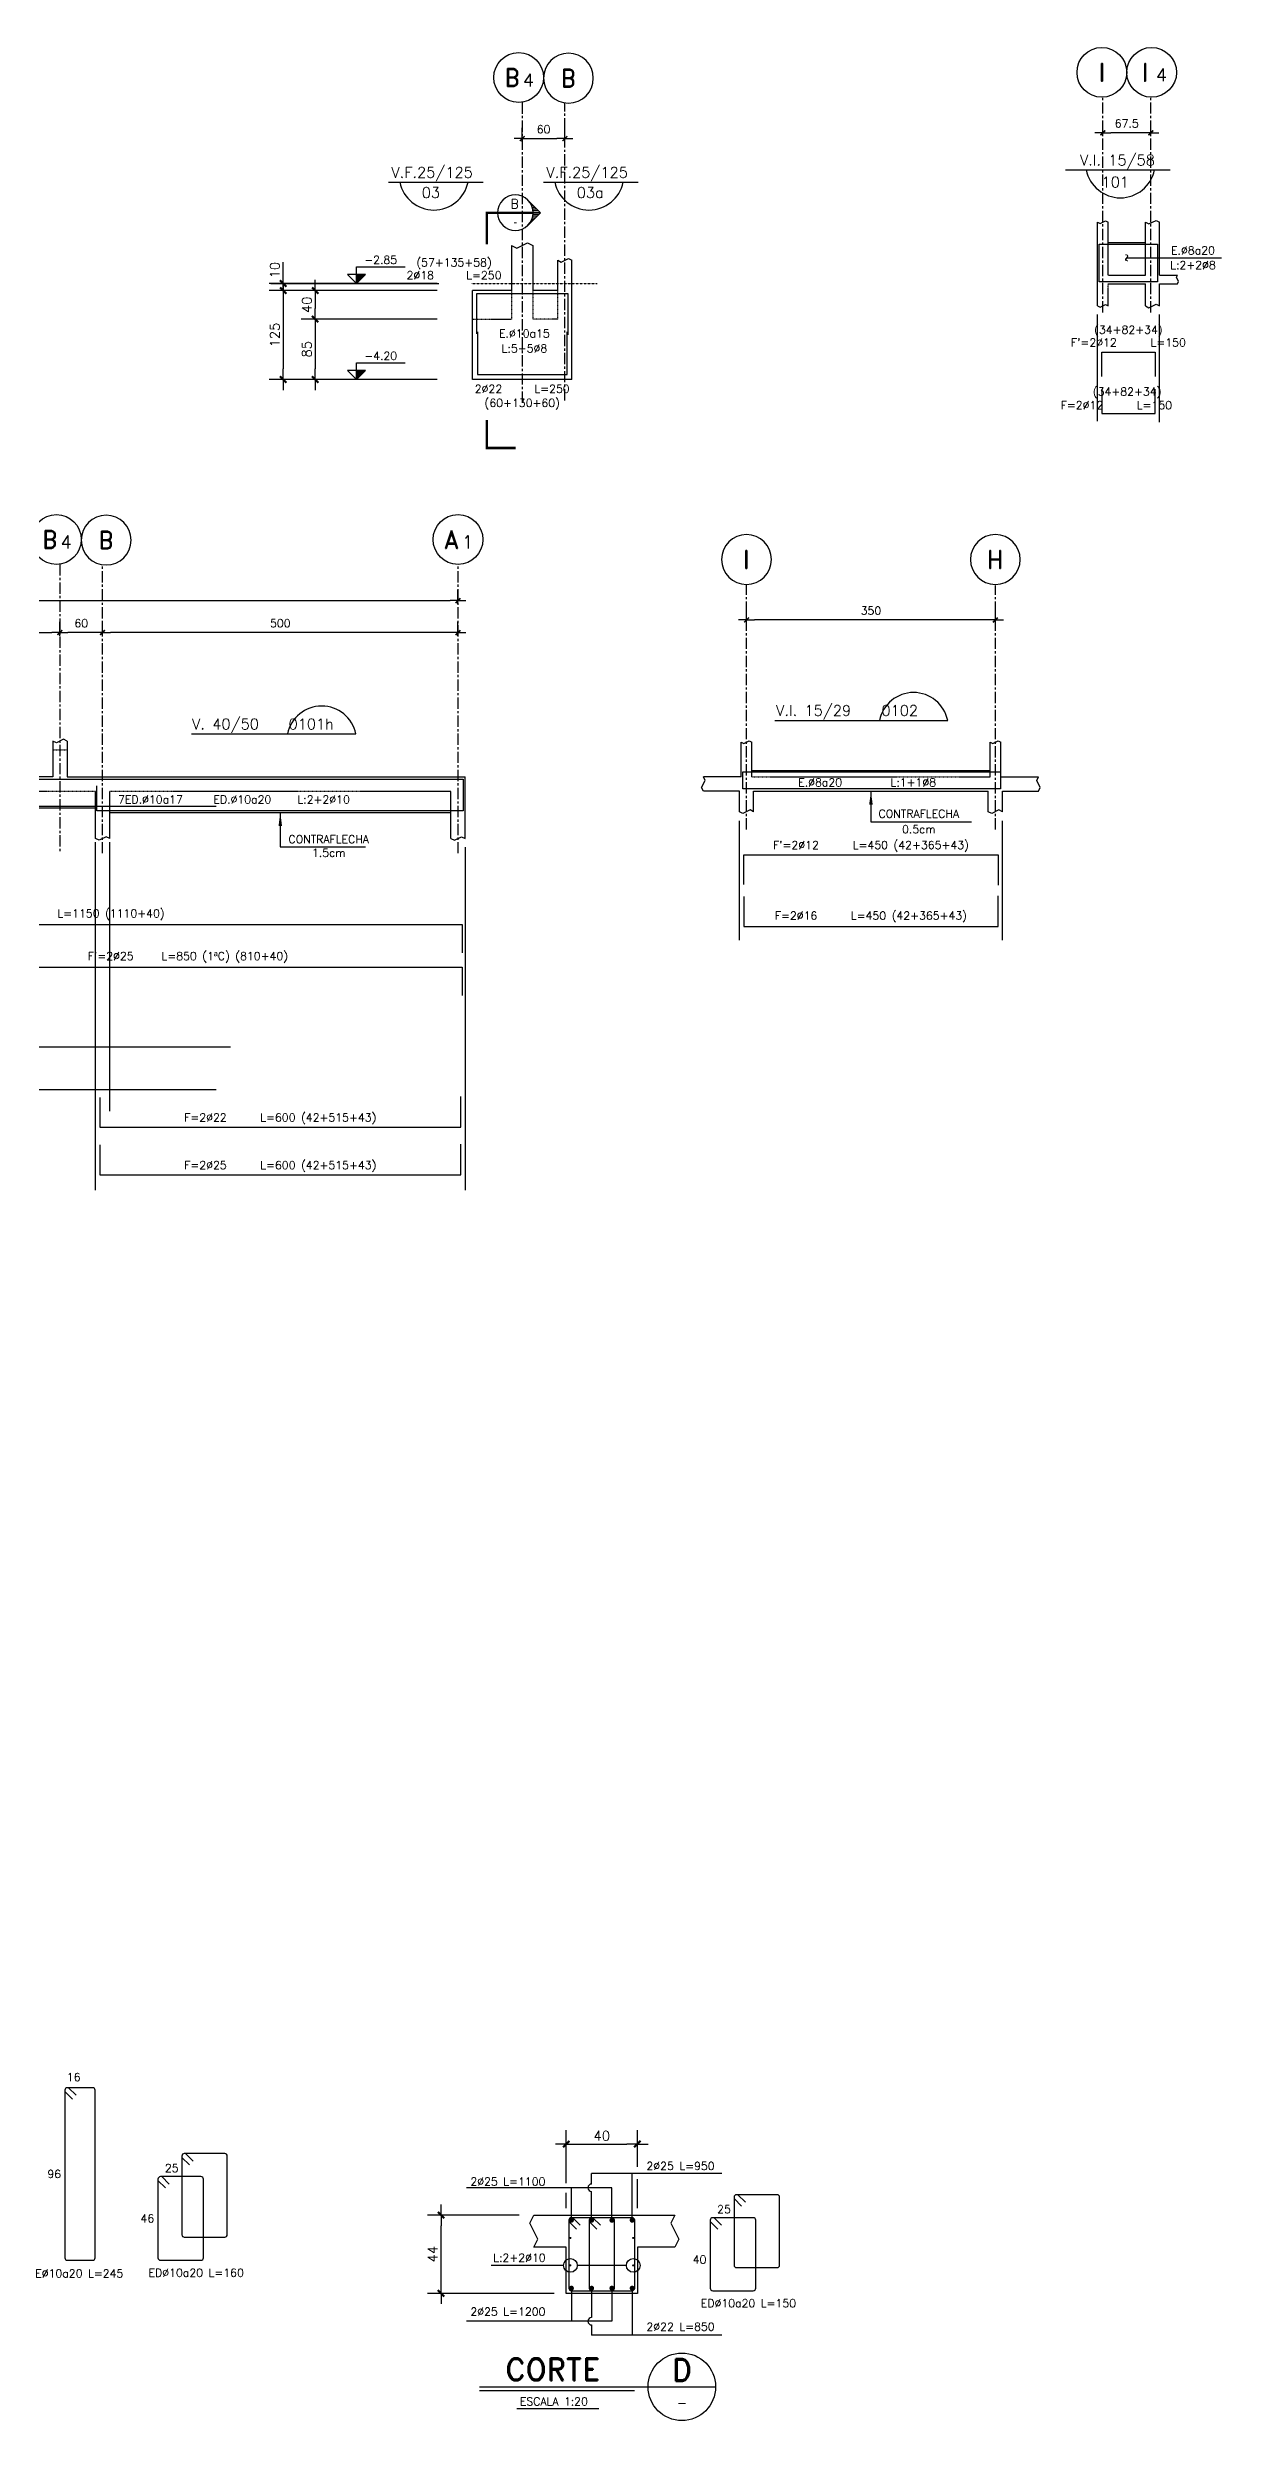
# Model space of a CAD drawing. Header units: millimetres. Extents: x 301 to 4303, y -474 to 2963.
# Drawn here: x 2651 to 4303, y -474 to 2863 of the extents above; entities that cross this region are included whole.
import ezdxf
from ezdxf.enums import TextEntityAlignment as Align

# ---------------------------------------------------------------- set-up
doc = ezdxf.new("R2010")
doc.units = ezdxf.units.MM
doc.header["$LTSCALE"] = 0.5
doc.linetypes.add('CENTER', pattern=[50.8, 31.75, -6.35, 6.35, -6.35])
doc.linetypes.add('DASHED', pattern=[0.75, 0.5, -0.25])
for name, color, linetype in [('A-LINEA 015', 6, 'Continuous'), ('CONTORNO', 3, 'Continuous'), ('CONTORNOS', 3, 'Continuous'), ('CORTES', 5, 'Continuous'), ('COTAS', 5, 'Continuous'), ('COTAS1', 2, 'Continuous'), ('Cotas2', 1, 'Continuous'), ('EJES', 1, 'CENTER'), ('fe', 7, 'Continuous'), ('NIVELES', 3, 'Continuous'), ('RADIER', 1, 'DASHED'), ('SEGMENTOS1', 2, 'DASHED'), ('TEXTOS-SM', 3, 'Continuous'), ('TEXTOS1', 9, 'Continuous')]:
    doc.layers.add(name, color=color, linetype=linetype)
doc.styles.add('ROMAND', font='romand')
doc.styles.add('ROMANS', font='romans')
doc.styles.add('ROMANS0', font='romans.shx')
doc.styles.add('SIETE50', font='ROMAND.SHX', dxfattribs={"height": 31.5})
doc.styles.get("Standard").update_dxf_attribs({"font": 'techl___.ttf'})
doc.dimstyles.new('ING-50', dxfattribs={"dimscale": 5, "dimtxt": 2.25, "dimasz": 2.25, "dimexe": 3, "dimexo": 0, "dimgap": 1.5, "dimtad": 1, "dimdec": 1, "dimzin": 12, "dimdsep": 46, "dimtxsty": 'ROMANS', "dimblk1": 'TICK1', "dimblk2": 'TICK1', "dimsah": 1, "dimcen": 0.09, "dimclrd": 2, "dimclre": 1, "dimclrt": 3, "dimadec": 1, "dimazin": 3, "dimtfac": 1, "dimtdec": 1, "dimtix": 1, "dimtmove": 2, "dimatfit": 3, "dimfxl": 3, "dimtolj": 1, "dimtzin": 12, "dimarcsym": 0})
doc.dimstyles.new('ING20', dxfattribs={"dimscale": 50, "dimtxt": 0.27, "dimasz": 0.3, "dimexe": 0.3, "dimexo": 1, "dimgap": 0.1, "dimtad": 1, "dimlfac": 0.4, "dimzin": 12, "dimdsep": 46, "dimtxsty": 'ROMANS', "dimblk1": 'TICK1', "dimblk2": 'TICK1', "dimsah": 1, "dimcen": 0.09, "dimse1": 1, "dimse2": 1, "dimclrd": 2, "dimclre": 1, "dimclrt": 3, "dimadec": 0, "dimazin": 0, "dimtfac": 1, "dimtix": 1, "dimtmove": 2, "dimatfit": 3, "dimldrblk": 'TICK1', "dimfxl": 1, "dimtolj": 1, "dimtzin": 12, "dimarcsym": 0})
doc.dimstyles.new('ING50', dxfattribs={"dimscale": 50, "dimtxt": 0.27, "dimasz": 0.3, "dimexe": 0.2, "dimexo": 1, "dimgap": 0.1, "dimtad": 1, "dimzin": 12, "dimdsep": 46, "dimtxsty": 'ROMANS', "dimblk1": 'TICK1', "dimblk2": 'TICK1', "dimsah": 1, "dimcen": 0.09, "dimse1": 1, "dimse2": 1, "dimclrd": 2, "dimclre": 4, "dimclrt": 3, "dimadec": 0, "dimazin": 0, "dimtfac": 1, "dimtix": 1, "dimtmove": 2, "dimatfit": 3, "dimldrblk": 'TICK1', "dimfxl": 1, "dimtolj": 1, "dimtzin": 12, "dimarcsym": 0})

# ---------------------------------------------------------------- blocks, each defined once
blk = doc.blocks.new('EJE-1')
at = {"color": 3, "linetype": 'Continuous'}
blk.add_circle((0, 0), 35, dxfattribs=at)
at = {"color": 5, "linetype": 'Continuous', "style": 'ROMAND'}
blk.add_attdef('0', text='', height=25, dxfattribs=at).set_placement((0.2, 0), align=Align.MIDDLE)
blk = doc.blocks.new('TICK1')
at = {"color": 2}
for points in [[(0, 0), (-1, 0)], [(0, 0), (1, 0)]]:
    blk.add_lwpolyline(points, dxfattribs=at)
at = {"color": 2, "const_width": 0.2}
blk.add_lwpolyline([(-0.3, -0.3), (0.3, 0.3)], dxfattribs=at)
blk = doc.blocks.new('*D246')
at = {"layer": 'COTAS', "color": 1, "lineweight": -2}
for p, q in [((3319.2, 2730.2), (3319.2, 2749.7)), ((3379.2, 2730.2), (3379.2, 2749.7))]:
    blk.add_line(p, q, dxfattribs=at)
at = {"layer": 'COTAS', "color": 2, "lineweight": -2}
blk.add_line((3330.4, 2734.7), (3367.9, 2734.7), dxfattribs=at)
at = {"layer": 'Defpoints', "color": 0}
for p in [(3319.2, 2730.2), (3379.2, 2734.7), (3379.2, 2730.2)]:
    blk.add_point(p, dxfattribs=at)
at = {"layer": 'COTAS', "color": 2, "lineweight": -2, "xscale": 11.25, "yscale": 11.25, "zscale": 11.25, "rotation": 180}
blk.add_blockref('TICK1', (3319.2, 2734.7), dxfattribs=at)
at = {"layer": 'COTAS', "color": 2, "lineweight": -2, "xscale": 11.25, "yscale": 11.25, "zscale": 11.25}
blk.add_blockref('TICK1', (3379.2, 2734.7), dxfattribs=at)
at = {"layer": 'COTAS', "color": 3, "insert": (3349.2, 2747.8), "char_height": 11.25, "attachment_point": 5, "style": 'ROMANS'}
blk.add_mtext('\\A1;60', dxfattribs=at)
blk = doc.blocks.new('nivel-el')
at = {"linetype": 'Continuous'}
blk.add_hatch(color=1, dxfattribs=at).paths.add_polyline_path([(0, 0), (12.5, 12.5), (0, 12.5)])
at = {"color": 3}
blk.add_lwpolyline([(0, 0), (12.5, 12.5), (0, 12.5), (-12.5, 12.5), (0, 0), (0, 12.5), (0, 23.6), (68.4, 23.6)], dxfattribs=at)
at = {"color": 3, "style": 'ROMANS'}
blk.add_attdef('%%P0.00', text='', height=11.2, dxfattribs=at).set_placement((34, 27.7), align=Align.CENTER)
blk = doc.blocks.new('*D247')
at = {"layer": 'COTAS1', "color": 2, "lineweight": -2}
blk.add_line((3027.9, 2465.9), (3027.9, 2410.9), dxfattribs=at)
at = {"layer": 'Defpoints', "color": 0}
for p in [(3016.2, 2480.9), (3016.2, 2395.9), (3027.9, 2395.9)]:
    blk.add_point(p, dxfattribs=at)
at = {"layer": 'COTAS1', "color": 2, "lineweight": -2, "xscale": 15, "yscale": 15, "zscale": 15}
for p, rotation in [((3027.9, 2480.9), 90), ((3027.9, 2395.9), 270)]:
    blk.add_blockref('TICK1', p, dxfattribs=dict(at, rotation=rotation))
at = {"layer": 'COTAS1', "color": 3, "insert": (3016.1, 2438.4), "char_height": 13.5, "attachment_point": 5, "rotation": 90, "style": 'ROMANS'}
blk.add_mtext('\\A1;85', dxfattribs=at)
blk = doc.blocks.new('*D248')
at = {"layer": 'COTAS1', "color": 2, "lineweight": -2}
blk.add_line((3027.9, 2505.9), (3027.9, 2495.9), dxfattribs=at)
at = {"layer": 'Defpoints', "color": 0}
for p in [(3016.2, 2520.9), (3016.2, 2480.9), (3027.9, 2480.9)]:
    blk.add_point(p, dxfattribs=at)
at = {"layer": 'COTAS1', "color": 2, "lineweight": -2, "xscale": 15, "yscale": 15, "zscale": 15}
for p, rotation in [((3027.9, 2520.9), 90), ((3027.9, 2480.9), 270)]:
    blk.add_blockref('TICK1', p, dxfattribs=dict(at, rotation=rotation))
at = {"layer": 'COTAS1', "color": 3, "insert": (3016.1, 2500.9), "char_height": 13.5, "attachment_point": 5, "rotation": 90, "style": 'ROMANS'}
blk.add_mtext('\\A1;40', dxfattribs=at)
blk = doc.blocks.new('*D249')
at = {"layer": 'COTAS1', "color": 2, "lineweight": -2}
for p, q in [((2982.9, 2545.9), (2982.9, 2560.9)), ((2982.9, 2530.9), (2982.9, 2520.9)), ((2982.9, 2505.9), (2982.9, 2490.9))]:
    blk.add_line(p, q, dxfattribs=at)
at = {"layer": 'Defpoints', "color": 0}
for p in [(2982.9, 2520.9), (2994.5, 2530.9), (2994.5, 2520.9)]:
    blk.add_point(p, dxfattribs=at)
at = {"layer": 'COTAS1', "color": 2, "lineweight": -2, "xscale": 15, "yscale": 15, "zscale": 15}
for p, rotation in [((2982.9, 2530.9), 270), ((2982.9, 2520.9), 90)]:
    blk.add_blockref('TICK1', p, dxfattribs=dict(at, rotation=rotation))
at = {"layer": 'COTAS1', "color": 3, "insert": (2971.1, 2549.6), "char_height": 13.5, "attachment_point": 5, "rotation": 90, "style": 'ROMANS'}
blk.add_mtext('\\A1;10', dxfattribs=at)
blk = doc.blocks.new('*D250')
at = {"layer": 'COTAS1', "color": 2, "lineweight": -2}
blk.add_line((2982.9, 2505.9), (2982.9, 2410.9), dxfattribs=at)
at = {"layer": 'Defpoints', "color": 0}
for p in [(2971.2, 2520.9), (2971.2, 2395.9), (2982.9, 2395.9)]:
    blk.add_point(p, dxfattribs=at)
at = {"layer": 'COTAS1', "color": 2, "lineweight": -2, "xscale": 15, "yscale": 15, "zscale": 15}
for p, rotation in [((2982.9, 2520.9), 90), ((2982.9, 2395.9), 270)]:
    blk.add_blockref('TICK1', p, dxfattribs=dict(at, rotation=rotation))
at = {"layer": 'COTAS1', "color": 3, "insert": (2971.1, 2458.4), "char_height": 13.5, "attachment_point": 5, "rotation": 90, "style": 'ROMANS'}
blk.add_mtext('\\A1;125', dxfattribs=at)
blk = doc.blocks.new('eje-3')
at = {"color": 3, "linetype": 'Continuous'}
blk.add_circle((0, 0), 35, dxfattribs=at)
at = {"color": 5, "linetype": 'Continuous', "style": 'ROMAND'}
for height, p in [(25, (-9.2, 0)), (18, (13.7, -3.6))]:
    blk.add_attdef('0', text='', height=height, dxfattribs=at).set_placement(p, align=Align.MIDDLE)
blk = doc.blocks.new('*D260')
at = {"layer": 'COTAS', "color": 1, "lineweight": -2}
for p, q in [((4135.8, 2738.3), (4135.8, 2757.8)), ((4203.3, 2738.3), (4203.3, 2757.8))]:
    blk.add_line(p, q, dxfattribs=at)
at = {"layer": 'COTAS', "color": 2, "lineweight": -2}
blk.add_line((4192.1, 2742.8), (4147.1, 2742.8), dxfattribs=at)
at = {"layer": 'Defpoints', "color": 0}
for p in [(4135.8, 2742.8), (4135.8, 2738.3), (4203.3, 2738.3)]:
    blk.add_point(p, dxfattribs=at)
at = {"layer": 'COTAS', "color": 2, "lineweight": -2, "xscale": 11.25, "yscale": 11.25, "zscale": 11.25, "rotation": 180}
blk.add_blockref('TICK1', (4135.8, 2742.8), dxfattribs=at)
at = {"layer": 'COTAS', "color": 2, "lineweight": -2, "xscale": 11.25, "yscale": 11.25, "zscale": 11.25}
blk.add_blockref('TICK1', (4203.3, 2742.8), dxfattribs=at)
at = {"layer": 'COTAS', "color": 3, "insert": (4169.6, 2756), "char_height": 11.25, "attachment_point": 5, "style": 'ROMANS'}
blk.add_mtext('\\A1;67.5', dxfattribs=at)
blk = doc.blocks.new('*D270')
at = {"layer": 'COTAS', "color": 1, "lineweight": -2}
for p, q in [((3634.7, 2053.3), (3634.7, 2072.8)), ((3984.7, 2053.3), (3984.7, 2072.8))]:
    blk.add_line(p, q, dxfattribs=at)
at = {"layer": 'COTAS', "color": 2, "lineweight": -2}
blk.add_line((3973.5, 2057.8), (3646, 2057.8), dxfattribs=at)
at = {"layer": 'Defpoints', "color": 0}
for p in [(3634.7, 2057.8), (3634.7, 2053.3), (3984.7, 2053.3)]:
    blk.add_point(p, dxfattribs=at)
at = {"layer": 'COTAS', "color": 2, "lineweight": -2, "xscale": 11.25, "yscale": 11.25, "zscale": 11.25, "rotation": 180}
blk.add_blockref('TICK1', (3634.7, 2057.8), dxfattribs=at)
at = {"layer": 'COTAS', "color": 2, "lineweight": -2, "xscale": 11.25, "yscale": 11.25, "zscale": 11.25}
blk.add_blockref('TICK1', (3984.7, 2057.8), dxfattribs=at)
at = {"layer": 'COTAS', "color": 3, "insert": (3809.7, 2070.9), "char_height": 11.25, "attachment_point": 5, "style": 'ROMANS'}
blk.add_mtext('\\A1;350', dxfattribs=at)
blk = doc.blocks.new('FLECHA')
at = {"color": 2}
blk.add_lwpolyline([(0, 0, 0, 5, 0), (19.2, 0, 5, 5, 0)], format="xyseb", dxfattribs=at)
blk = doc.blocks.new('*D271')
at = {"layer": 'COTAS', "color": 1, "lineweight": -2}
for p, q in [((2378.8, 2035.6), (2378.8, 2055.1)), ((2668.8, 2035.6), (2668.8, 2055.1))]:
    blk.add_line(p, q, dxfattribs=at)
at = {"layer": 'COTAS', "color": 2, "lineweight": -2}
blk.add_line((2390.1, 2040.1), (2657.6, 2040.1), dxfattribs=at)
at = {"layer": 'Defpoints', "color": 0}
for p in [(2378.8, 2035.6), (2668.8, 2040.1), (2668.8, 2035.6)]:
    blk.add_point(p, dxfattribs=at)
at = {"layer": 'COTAS', "color": 2, "lineweight": -2, "xscale": 11.25, "yscale": 11.25, "zscale": 11.25, "rotation": 180}
blk.add_blockref('TICK1', (2378.8, 2040.1), dxfattribs=at)
at = {"layer": 'COTAS', "color": 2, "lineweight": -2, "xscale": 11.25, "yscale": 11.25, "zscale": 11.25}
blk.add_blockref('TICK1', (2668.8, 2040.1), dxfattribs=at)
at = {"layer": 'COTAS', "color": 3, "insert": (2523.8, 2053.2), "char_height": 11.25, "attachment_point": 5, "style": 'ROMANS'}
blk.add_mtext('\\A1;290', dxfattribs=at)
blk = doc.blocks.new('*D275')
at = {"layer": 'COTAS', "color": 1, "lineweight": -2}
for p, q in [((348.8, 2080.6), (348.8, 2100.1)), ((3228.8, 2080.6), (3228.8, 2100.1))]:
    blk.add_line(p, q, dxfattribs=at)
at = {"layer": 'COTAS', "color": 2, "lineweight": -2}
blk.add_line((360.1, 2085.1), (3217.6, 2085.1), dxfattribs=at)
at = {"layer": 'Defpoints', "color": 0}
for p in [(348.8, 2080.6), (3228.8, 2085.1), (3228.8, 2080.6)]:
    blk.add_point(p, dxfattribs=at)
at = {"layer": 'COTAS', "color": 2, "lineweight": -2, "xscale": 11.25, "yscale": 11.25, "zscale": 11.25, "rotation": 180}
blk.add_blockref('TICK1', (348.8, 2085.1), dxfattribs=at)
at = {"layer": 'COTAS', "color": 2, "lineweight": -2, "xscale": 11.25, "yscale": 11.25, "zscale": 11.25}
blk.add_blockref('TICK1', (3228.8, 2085.1), dxfattribs=at)
at = {"layer": 'COTAS', "color": 3, "insert": (1788.8, 2098.2), "char_height": 11.25, "attachment_point": 5, "style": 'ROMANS'}
blk.add_mtext('\\A1;2880', dxfattribs=at)
blk = doc.blocks.new('*D276')
at = {"layer": 'COTAS', "color": 1, "lineweight": -2}
for p, q in [((2728.8, 2035.6), (2728.8, 2055.1)), ((3228.8, 2035.6), (3228.8, 2055.1))]:
    blk.add_line(p, q, dxfattribs=at)
at = {"layer": 'COTAS', "color": 2, "lineweight": -2}
blk.add_line((3217.6, 2040.1), (2740.1, 2040.1), dxfattribs=at)
at = {"layer": 'Defpoints', "color": 0}
for p in [(2728.8, 2040.1), (2728.8, 2035.6), (3228.8, 2035.6)]:
    blk.add_point(p, dxfattribs=at)
at = {"layer": 'COTAS', "color": 2, "lineweight": -2, "xscale": 11.25, "yscale": 11.25, "zscale": 11.25, "rotation": 180}
blk.add_blockref('TICK1', (2728.8, 2040.1), dxfattribs=at)
at = {"layer": 'COTAS', "color": 2, "lineweight": -2, "xscale": 11.25, "yscale": 11.25, "zscale": 11.25}
blk.add_blockref('TICK1', (3228.8, 2040.1), dxfattribs=at)
at = {"layer": 'COTAS', "color": 3, "insert": (2978.8, 2053.2), "char_height": 11.25, "attachment_point": 5, "style": 'ROMANS'}
blk.add_mtext('\\A1;500', dxfattribs=at)
blk = doc.blocks.new('*D278')
at = {"layer": 'COTAS', "color": 1, "lineweight": -2}
for p, q in [((2668.8, 2035.6), (2668.8, 2055.1)), ((2728.8, 2035.6), (2728.8, 2055.1))]:
    blk.add_line(p, q, dxfattribs=at)
at = {"layer": 'COTAS', "color": 2, "lineweight": -2}
blk.add_line((2717.6, 2040.1), (2680.1, 2040.1), dxfattribs=at)
at = {"layer": 'Defpoints', "color": 0}
for p in [(2668.8, 2040.1), (2668.8, 2035.6), (2728.8, 2035.6)]:
    blk.add_point(p, dxfattribs=at)
at = {"layer": 'COTAS', "color": 2, "lineweight": -2, "xscale": 11.25, "yscale": 11.25, "zscale": 11.25, "rotation": 180}
blk.add_blockref('TICK1', (2668.8, 2040.1), dxfattribs=at)
at = {"layer": 'COTAS', "color": 2, "lineweight": -2, "xscale": 11.25, "yscale": 11.25, "zscale": 11.25}
blk.add_blockref('TICK1', (2728.8, 2040.1), dxfattribs=at)
at = {"layer": 'COTAS', "color": 3, "insert": (2698.8, 2053.2), "char_height": 11.25, "attachment_point": 5, "style": 'ROMANS'}
blk.add_mtext('\\A1;60', dxfattribs=at)
blk = doc.blocks.new('*X9')
at = {"color": 0}
for p, q in [((2610.1, 1260), (2610.4, 1260)), ((2611.9, 1257.5), (2612.9, 1257.5)), ((2613.2, 1255), (2615.4, 1255)), ((2613.6, 1235), (2616.4, 1235)), ((2614.2, 1252.5), (2617.9, 1252.5)), ((2614.5, 1237.5), (2618.9, 1237.5)), ((2614.9, 1250), (2620.4, 1250)), ((2615.1, 1240), (2621.4, 1240)), ((2615.3, 1247.5), (2622.9, 1247.5)), ((2615.4, 1242.5), (2623.9, 1242.5)), ((2615.5, 1245), (2625.4, 1245)), ((2608.8, 1227.5), (2608.9, 1227.5)), ((2610.9, 1230), (2611.4, 1230)), ((2612.4, 1232.5), (2613.9, 1232.5))]:
    blk.add_line(p, q, dxfattribs=at)
blk = doc.blocks.new('corte1')
at = {"color": 2, "linetype": 'Continuous'}
for p, q in [((57.7, 17.7), (75.4, 0)), ((75.4, 0), (57.7, -17.7))]:
    blk.add_line(p, q, dxfattribs=at)
at = {"color": 2, "linetype": 'Continuous', "const_width": 3.5}
blk.add_lwpolyline([(65, 0), (0, 0), (0, -44.5)], dxfattribs=at)
at = {"color": 1, "linetype": 'Continuous'}
blk.add_arc((40, 0), 25, 45, 315, dxfattribs=at)
at = {"color": 2, "linetype": 'Continuous'}
blk.add_arc((40, 0), 25, 315, 45, dxfattribs=at)
blk.add_blockref('*X9', (-2550.5, -1244.5), dxfattribs=at)
at = {"color": 3, "linetype": 'Continuous', "style": 'ROMAND', "text_generation_flag": 6}
blk.add_attdef('E', text='', height=13, rotation=180, dxfattribs=at).set_placement((39.1, 12.6), align=Align.MIDDLE)
at = {"color": 3, "linetype": 'Continuous', "text_generation_flag": 6}
blk.add_attdef('-', text='', height=13, rotation=180, dxfattribs=at).set_placement((39.9, -12.6), align=Align.MIDDLE)
blk = doc.blocks.new('corte9')
at = {"color": 2, "const_width": 3.51}
blk.add_lwpolyline([(0, 39.5), (0, 0), (40.5, 0)], dxfattribs=at)
blk = doc.blocks.new('*D301')
at = {"layer": 'COTAS', "color": 2, "lineweight": -2}
blk.add_line((3204.9, -280.3), (3204.9, -200.3), dxfattribs=at)
at = {"layer": 'Defpoints', "color": 0}
for p in [(3204.9, -185.3), (3204.9, -185.3), (3204.9, -295.3)]:
    blk.add_point(p, dxfattribs=at)
at = {"layer": 'COTAS', "color": 2, "lineweight": -2, "xscale": 15, "yscale": 15, "zscale": 15}
for p, rotation in [((3204.9, -185.3), 90), ((3204.9, -295.3), 270)]:
    blk.add_blockref('TICK1', p, dxfattribs=dict(at, rotation=rotation))
at = {"layer": 'COTAS', "color": 3, "insert": (3193.2, -240.3), "char_height": 13.5, "attachment_point": 5, "rotation": 90, "style": 'ROMANS'}
blk.add_mtext('\\A1;44', dxfattribs=at)
blk = doc.blocks.new('*D302')
at = {"layer": 'COTAS', "color": 2, "lineweight": -2}
blk.add_line((3396.1, -85.4), (3466.1, -85.4), dxfattribs=at)
at = {"layer": 'Defpoints', "color": 0}
for p in [(3381.1, -85.4), (3481.1, -85.4), (3481.1, -85.4)]:
    blk.add_point(p, dxfattribs=at)
at = {"layer": 'COTAS', "color": 2, "lineweight": -2, "xscale": 15, "yscale": 15, "zscale": 15, "rotation": 180}
blk.add_blockref('TICK1', (3381.1, -85.4), dxfattribs=at)
at = {"layer": 'COTAS', "color": 2, "lineweight": -2, "xscale": 15, "yscale": 15, "zscale": 15}
blk.add_blockref('TICK1', (3481.1, -85.4), dxfattribs=at)
at = {"layer": 'COTAS', "color": 3, "insert": (3431.1, -73.7), "char_height": 13.5, "attachment_point": 5, "style": 'ROMANS'}
blk.add_mtext('\\A1;40', dxfattribs=at)
blk = doc.blocks.new('t-corte')
at = {"color": 6}
for p, q in [((-169.7, -4.9), (162.3, -4.9)), ((-169.7, -9.9), (48.3, -9.9))]:
    blk.add_line(p, q, dxfattribs=at)
at = {"color": 3}
blk.add_line((-117.3, -35.3), (-1.8, -35.3), dxfattribs=at)
blk.add_circle((114.8, -4.9), 47.5, dxfattribs=at)
at = {"color": 6, "style": 'SIETE50'}
blk.add_text('CORTE', height=31.5, dxfattribs=at).set_placement((-133.4, 3.7))
blk.add_attdef('A', text='', height=31.5, dxfattribs=at).set_placement((114.9, 18.7), align=Align.MIDDLE_CENTER)
at = {"color": 3, "style": 'ROMANS'}
blk.add_attdef('ESCALA', (-113, -31.1), '', height=11.2, dxfattribs=at)
blk.add_attdef('-', text='', height=13, dxfattribs=at).set_placement((115, -27.7), align=Align.MIDDLE)

msp = doc.modelspace()

# ---------------------------------------------------------------- linework, layer by layer
at = {"color": 5}
for p, q in [((3130.826, 2673.378), (3264.152, 2673.378)), ((3348.98, 2673.378), (3482.305, 2673.378)), ((4083.4, 2690.544), (4230.766, 2690.544)), ((3674.602, 1916.636), (3917.719, 1916.636)), ((2853.872, 1897.636), (3085.087, 1897.636))]:
    msp.add_line(p, q, dxfattribs=at)
at = {"color": 3}
for centre, start, end in [((3194.909, 2683.296), 191.668035, 348.331965), ((3413.062, 2683.296), 191.668035, 348.331965), ((4160.586, 2700.462), 191.668035, 348.331965), ((3037.059, 1887.718), 11.668035, 168.331965), ((3869.69, 1906.718), 11.668035, 168.331965)]:
    msp.add_arc(centre, 49.042, start, end, dxfattribs=at)
at = {"layer": 'CONTORNO'}
for p, q in [((4128.344, 2499.382), (4128.344, 2617.242)), ((4143.344, 2588.669), (4143.344, 2617.242)), ((4195.844, 2588.669), (4195.844, 2617.242)), ((4215.844, 2542.669), (4215.844, 2617.242)), ((3304.16, 2584.332), (3304.16, 2520.916)), ((3334.16, 2584.332), (3334.16, 2520.916)), ((4143.344, 2588.669), (4195.844, 2588.669)), ((3369.16, 2520.916), (3369.16, 2563.615)), ((4215.844, 2542.669), (4240.903, 2542.669)), ((3249.16, 2395.916), (3249.16, 2520.916)), ((3304.16, 2520.916), (3249.16, 2520.916)), ((3369.16, 2520.916), (3334.16, 2520.916)), ((4143.344, 2530.669), (4195.844, 2530.669)), ((4195.844, 2499.382), (4195.844, 2530.669)), ((4215.844, 2530.669), (4240.903, 2530.669)), ((4215.844, 2499.382), (4215.844, 2530.669)), ((3389.16, 2395.916), (3249.16, 2395.916)), ((2658.814, 1887.47), (2658.814, 1837.222)), ((2678.814, 1887.47), (2678.814, 1837.222)), ((3977.206, 1846.222), (3977.206, 1885.813)), ((3992.206, 1837.222), (3992.206, 1885.813)), ((2678.814, 1837.222), (3238.814, 1837.222)), ((3238.814, 1750.559), (3238.814, 1837.222)), ((3627.206, 1837.222), (3574.038, 1837.222)), ((3642.206, 1846.222), (3977.206, 1846.222)), ((3992.206, 1837.222), (4045.375, 1837.222)), ((3624.706, 1817.222), (3574.038, 1817.222)), ((3644.706, 1817.222), (3974.706, 1817.222)), ((3994.706, 1817.222), (4045.375, 1817.222)), ((2718.814, 1750.559), (2718.814, 1793.222)), ((2738.814, 1787.222), (3218.814, 1787.222)), ((3218.814, 1750.559), (3218.814, 1787.222))]:
    msp.add_line(p, q, dxfattribs=at)
at = {"layer": 'CONTORNOS', "color": 2, "ltscale": 0.5}
for p, q in [((4128.344, 2617.242), (4132.094, 2615.367)), ((4132.094, 2615.367), (4139.594, 2619.117)), ((4139.594, 2619.117), (4143.344, 2617.242)), ((4195.844, 2617.242), (4200.844, 2614.742)), ((4200.844, 2614.742), (4210.844, 2619.742)), ((4210.844, 2619.742), (4215.844, 2617.242)), ((3304.16, 2584.332), (3311.66, 2580.582)), ((3311.66, 2580.582), (3326.66, 2588.082)), ((3326.66, 2588.082), (3334.16, 2584.332)), ((3369.16, 2563.615), (3374.16, 2561.115)), ((3374.16, 2561.115), (3384.16, 2566.115)), ((3384.16, 2566.115), (3389.16, 2563.615)), ((4239.403, 2539.669), (4240.903, 2542.669)), ((4242.403, 2533.669), (4239.403, 2539.669)), ((4240.903, 2530.669), (4242.403, 2533.669)), ((4128.344, 2499.382), (4132.094, 2497.507)), ((4132.094, 2497.507), (4139.594, 2501.257)), ((4139.594, 2501.257), (4143.344, 2499.382)), ((4195.844, 2499.382), (4200.844, 2496.882)), ((4200.844, 2496.882), (4210.844, 2501.882)), ((4210.844, 2501.882), (4215.844, 2499.382)), ((2663.814, 1884.97), (2658.814, 1887.47)), ((2673.814, 1889.97), (2663.814, 1884.97)), ((2678.814, 1887.47), (2673.814, 1889.97)), ((3627.206, 1885.813), (3630.956, 1883.938)), ((3630.956, 1883.938), (3638.456, 1887.688)), ((3638.456, 1887.688), (3642.206, 1885.813)), ((3977.206, 1885.813), (3980.956, 1883.938)), ((3980.956, 1883.938), (3988.456, 1887.688)), ((3988.456, 1887.688), (3992.206, 1885.813)), ((3576.538, 1832.222), (3574.038, 1837.222)), ((4042.875, 1832.222), (4045.375, 1837.222)), ((3571.538, 1822.222), (3576.538, 1832.222)), ((3574.038, 1817.222), (3571.538, 1822.222)), ((4047.875, 1822.222), (4042.875, 1832.222)), ((4045.375, 1817.222), (4047.875, 1822.222)), ((3629.706, 1785.577), (3624.706, 1788.077)), ((3639.706, 1790.577), (3629.706, 1785.577)), ((3644.706, 1788.077), (3639.706, 1790.577)), ((3979.706, 1785.577), (3974.706, 1788.077)), ((3989.706, 1790.577), (3979.706, 1785.577)), ((3994.706, 1788.077), (3989.706, 1790.577)), ((2723.814, 1748.059), (2718.814, 1750.559)), ((2733.814, 1753.059), (2723.814, 1748.059)), ((2738.814, 1750.559), (2733.814, 1753.059)), ((3218.814, 1750.559), (3223.814, 1748.059)), ((3223.814, 1748.059), (3233.814, 1753.059)), ((3233.814, 1753.059), (3238.814, 1750.559))]:
    msp.add_line(p, q, dxfattribs=at)
at = {"layer": 'CONTORNOS', "ltscale": 0.5}
for p, q in [((3389.16, 2395.916), (3389.16, 2563.615)), ((3627.206, 1837.222), (3627.206, 1885.813)), ((3642.206, 1846.222), (3642.206, 1885.813)), ((2658.814, 1837.222), (2388.814, 1837.222)), ((3624.706, 1788.077), (3624.706, 1817.222)), ((3644.706, 1788.077), (3644.706, 1817.222)), ((3974.706, 1788.077), (3974.706, 1817.222)), ((3994.706, 1788.077), (3994.706, 1817.222)), ((2718.814, 1793.222), (2388.814, 1793.222)), ((2738.814, 1750.559), (2738.814, 1787.222))]:
    msp.add_line(p, q, dxfattribs=at)
at = {"layer": 'CORTES', "color": 7, "ltscale": 0.5}
for p, q in [((2675.742, -11.517), (2686.348, -22.123)), ((2681.042, -6.217), (2691.648, -16.823)), ((2845.596, -98.817), (2856.202, -109.424)), ((2812.047, -131.217), (2822.654, -141.823)), ((2840.296, -104.117), (2850.902, -114.724)), ((2806.747, -136.517), (2817.354, -147.123)), ((3617.19, -161.966), (3627.796, -172.572)), ((3622.49, -156.666), (3633.096, -167.272)), ((3583.641, -194.366), (3594.248, -204.972)), ((3588.941, -189.066), (3599.548, -199.672))]:
    msp.add_line(p, q, dxfattribs=at)
at = {"layer": 'CORTES', "color": 2, "ltscale": 0.5}
for p, q in [((3329.712, -196.568), (3335.337, -185.318)), ((3340.962, -219.068), (3329.712, -196.568)), ((3384.83, -194.366), (3395.436, -204.972)), ((3390.13, -189.066), (3400.736, -199.672)), ((3413.33, -194.366), (3423.936, -204.972)), ((3418.63, -189.066), (3429.236, -199.672)), ((3533.709, -185.318), (3528.084, -196.568)), ((3528.084, -196.568), (3539.334, -219.068)), ((3335.337, -230.318), (3340.962, -219.068)), ((3539.334, -219.068), (3533.709, -230.318))]:
    msp.add_line(p, q, dxfattribs=at)
at = {"layer": 'CORTES'}
for p, q in [((3335.337, -185.318), (3533.709, -185.318)), ((3381.077, -230.318), (3335.337, -230.318)), ((3381.077, -295.318), (3381.077, -230.318)), ((3533.709, -230.318), (3481.077, -230.318)), ((3481.077, -230.318), (3481.077, -295.318)), ((3481.077, -295.318), (3381.077, -295.318))]:
    msp.add_line(p, q, dxfattribs=at)
at = {"layer": 'CORTES', "color": 1, "ltscale": 0.5}
for p, q in [((3377.33, -256.025), (3275.271, -256.025)), ((3465.71, -256.025), (3396.53, -256.025))]:
    msp.add_line(p, q, dxfattribs=at)
at = {"layer": 'CORTES', "color": 7, "ltscale": 0.5}
for points in [[(2714.742, -248.717, 0.41421356), (2718.242, -245.217), (2718.242, -9.717, 0.41421356), (2714.742, -6.217), (2696.992, -6.217), (2679.242, -6.217, 0.41421356), (2675.742, -9.717), (2675.742, -245.217, 0.41421356), (2679.242, -248.717)], [(2900.796, -216.317, 0.41421356), (2904.296, -212.817), (2904.296, -102.317, 0.41421356), (2900.796, -98.817), (2886.546, -98.817), (2843.796, -98.817, 0.41421356), (2840.296, -102.317), (2840.296, -212.817, 0.41421356), (2843.796, -216.317)], [(2867.247, -248.717, 0.41421356), (2870.747, -245.217), (2870.747, -134.717, 0.41421356), (2867.247, -131.217), (2852.997, -131.217), (2810.247, -131.217, 0.41421356), (2806.747, -134.717), (2806.747, -245.217, 0.41421356), (2810.247, -248.717)], [(3677.69, -259.166, 0.41421356), (3681.19, -255.666), (3681.19, -160.166, 0.41421356), (3677.69, -156.666), (3663.44, -156.666), (3620.69, -156.666, 0.41421356), (3617.19, -160.166), (3617.19, -255.666, 0.41421356), (3620.69, -259.166)], [(3644.141, -291.566, 0.41421356), (3647.641, -288.066), (3647.641, -192.566, 0.41421356), (3644.141, -189.066), (3629.891, -189.066), (3587.141, -189.066, 0.41421356), (3583.641, -192.566), (3583.641, -288.066, 0.41421356), (3587.141, -291.566)]]:
    msp.add_lwpolyline(points, format="xyb", close=True, dxfattribs=at)
at = {"layer": 'CORTES', "color": 2, "ltscale": 0.5}
for points, const_width in [([(3386.58, -192.566, 1), (3390.08, -192.566, 1)], 3.5), ([(3415.08, -192.566, 1), (3418.58, -192.566, 1)], 3.5), ([(3443.58, -192.566, 1), (3447.08, -192.566, 1)], 3.5), ([(3472.08, -192.566, 1), (3475.58, -192.566, 1)], 3.5), ([(3386.18, -217.383, 1), (3387.68, -217.383, 1)], 1.5), ([(3474.48, -217.383, 1), (3475.98, -217.383, 1)], 1.5), ([(3386.18, -256.025, 1), (3387.68, -256.025, 1)], 1.5), ([(3474.48, -256.025, 1), (3475.98, -256.025, 1)], 1.5), ([(3386.58, -288.066, 1), (3390.08, -288.066, 1)], 3.5), ([(3386.58, -288.066, 1), (3390.08, -288.066, 1)], 3.5), ([(3415.08, -288.07, -1), (3418.58, -288.07, -1)], 3.5), ([(3443.58, -288.07, -1), (3447.08, -288.07, -1)], 3.5), ([(3472.08, -288.066, 1), (3475.58, -288.066, 1)], 3.5)]:
    msp.add_lwpolyline(points, format="xyb", close=True, dxfattribs=dict(at, const_width=const_width))
for points in [[(3445.33, -291.566, 0.41421356), (3448.83, -288.066), (3448.83, -192.566, 0.41421356), (3445.33, -189.066), (3431.08, -189.066), (3388.33, -189.066, 0.41421356), (3384.83, -192.566), (3384.83, -288.066, 0.41421356), (3388.33, -291.566)], [(3473.83, -291.566, 0.41421356), (3477.33, -288.066), (3477.33, -192.566, 0.41421356), (3473.83, -189.066), (3459.58, -189.066), (3416.83, -189.066, 0.41421356), (3413.33, -192.566), (3413.33, -288.066, 0.41421356), (3416.83, -291.566)]]:
    msp.add_lwpolyline(points, format="xyb", close=True, dxfattribs=at)
at = {"layer": 'CORTES', "color": 1, "ltscale": 0.5}
for centre in [(3386.93, -256.025), (3475.31, -256.025)]:
    msp.add_circle(centre, 9.6, dxfattribs=at)
at = {"layer": 'Cotas2'}
for p, q in [((4169.69, 2566.963), (4302.932, 2566.963)), ((3199.535, 2530.916), (2963.334, 2530.916)), ((3199.535, 2520.916), (2963.334, 2520.916)), ((2965.419, 2530.916), (3201.62, 2530.916)), ((3199.535, 2480.916), (3008.334, 2480.916)), ((4128.344, 2337.565), (4128.344, 2487.126)), ((4215.844, 2335.984), (4215.844, 2487.126)), ((3199.535, 2395.916), (2963.334, 2395.916)), ((3624.706, 1607.501), (3624.706, 1775.398)), ((3994.706, 1607.501), (3994.706, 1775.398)), ((2718.814, 1255.796), (2718.814, 1745.177)), ((2738.814, 1366.871), (2738.814, 1745.177)), ((3238.814, 1738.167), (3238.814, 1255.796)), ((3381.077, -140.338), (3381.077, -65.636)), ((3481.077, -117.542), (3481.077, -65.636)), ((3416.83, -141.608), (3416.83, -126.699)), ((3599.72, -126.699), (3416.83, -126.699)), ((3473.83, -192.566), (3473.83, -126.699)), ((3445.33, -146.881), (3240.524, -146.881)), ((3381.077, -175.406), (3381.077, -153.76)), ((3388.33, -192.566), (3388.33, -146.881)), ((3416.83, -192.566), (3416.83, -152.154)), ((3445.33, -192.566), (3445.33, -146.881)), ((3481.077, -175.406), (3481.077, -134.651)), ((3314.796, -185.318), (3185.781, -185.318)), ((3363.864, -295.318), (3185.781, -295.318)), ((3388.33, -288.07), (3388.33, -334.525)), ((3416.83, -288.07), (3416.83, -329.252)), ((3445.33, -288.07), (3445.33, -334.525)), ((3473.83, -288.07), (3473.83, -353.936)), ((3445.33, -334.525), (3240.524, -334.525)), ((3416.83, -339.798), (3416.83, -353.936)), ((3599.72, -353.936), (3416.83, -353.936))]:
    msp.add_line(p, q, dxfattribs=at)
for centre in [(3416.83, -146.881), (3416.83, -334.525)]:
    msp.add_arc(centre, 5.273, 90, 270, dxfattribs=at)
at = {"layer": 'EJES'}
for p, q in [((3319.16, 2785.556), (3319.16, 2360.142)), ((3379.16, 2366.603), (3379.16, 2784.653)), ((4135.844, 2490.36), (4135.844, 2792.848)), ((4203.344, 2490.36), (4203.344, 2792.848)), ((2668.814, 2135.998), (2668.814, 1729.655)), ((2728.814, 1729.655), (2728.814, 2135.096)), ((3228.814, 1729.655), (3228.814, 2135.096)), ((3634.706, 1762.98), (3634.706, 2107.823)), ((3984.706, 1762.98), (3984.706, 2106.192))]:
    msp.add_line(p, q, dxfattribs=at)
at = {"layer": 'fe', "ltscale": 0.5}
msp.add_line((2720.769, 1789.483), (2720.769, 1824.673), dxfattribs=at)
for points in [[(4130.645, 2586.25), (4212.774, 2586.25), (4212.774, 2533.09), (4130.645, 2533.09)], [(3629.63, 1844.13), (3991.799, 1844.13), (3991.799, 1820.446), (3629.63, 1820.446)]]:
    msp.add_lwpolyline(points, close=True, dxfattribs=at)
for points in [[(3255.16, 2459.916), (3255.16, 2516.916), (3383.16, 2516.916), (3383.16, 2458.916)], [(3256.16, 2462.916), (3256.16, 2402.916), (3382.16, 2402.916), (3382.16, 2462.916)], [(4134.344, 2400.341), (4134.344, 2434.341), (4209.344, 2434.341), (4209.344, 2400.341)], [(4134.344, 2382.287), (4134.344, 2348.287), (4209.344, 2348.287), (4209.344, 2382.287)], [(1104.72, 1789.483), (342.574, 1789.483), (342.574, 1833.764), (3236.02, 1833.764), (3236.02, 1789.483), (2720.769, 1789.483)], [(2888.814, 1795.483), (948.814, 1795.483)], [(3630.706, 1685.695), (3630.706, 1727.695), (3988.706, 1727.695), (3988.706, 1684.695)], [(3630.706, 1668.924), (3630.706, 1626.924), (3988.706, 1626.924), (3988.706, 1669.924)], [(2124.814, 1629.51), (3234.814, 1629.51), (3234.814, 1589.51)], [(2424.814, 1569.51), (3234.814, 1569.51), (3234.814, 1529.51)], [(2058.814, 1457.51), (2908.814, 1457.51)], [(1988.814, 1397.51), (2888.814, 1397.51)], [(2724.814, 1386.51), (2724.814, 1344.51), (3232.814, 1344.51), (3232.814, 1387.51)], [(2724.814, 1319.51), (2724.814, 1277.51), (3232.814, 1277.51), (3232.814, 1320.51)]]:
    msp.add_lwpolyline(points, dxfattribs=at)
at = {"layer": 'RADIER', "ltscale": 0.5}
msp.add_line((3247.426, 2530.916), (3424.354, 2530.916), dxfattribs=at)
at = {"layer": 'SEGMENTOS1'}
for p, q in [((4143.344, 2542.669), (4143.344, 2588.669)), ((4195.844, 2542.669), (4195.844, 2588.669)), ((4143.344, 2542.669), (4195.844, 2542.669)), ((3304.16, 2520.916), (3304.16, 2480.916)), ((3334.165, 2520.916), (3334.165, 2480.916)), ((3369.16, 2480.916), (3369.16, 2520.916)), ((4143.344, 2499.382), (4143.344, 2530.669)), ((3249.16, 2480.916), (3304.16, 2480.916)), ((3369.16, 2480.916), (3334.165, 2480.916)), ((2658.814, 1875.222), (2678.814, 1875.222)), ((3642.206, 1837.222), (3642.206, 1846.222)), ((3642.206, 1837.222), (3977.206, 1837.222)), ((3977.206, 1837.222), (3977.206, 1846.222)), ((2388.814, 1817.222), (2718.814, 1817.222)), ((2718.814, 1793.222), (2718.814, 1817.222)), ((2738.814, 1787.222), (2738.814, 1817.222)), ((2738.814, 1817.222), (3218.814, 1817.222)), ((3218.814, 1787.222), (3218.814, 1817.222))]:
    msp.add_line(p, q, dxfattribs=at)
at = {"layer": 'TEXTOS1', "color": 1, "ltscale": 0.5}
for p, q in [((3809.706, 1817.222), (3809.706, 1773.756)), ((2978.814, 1787.222), (2978.814, 1738.621)), ((3809.706, 1773.756), (3951.081, 1773.756)), ((2978.814, 1738.621), (3098.78, 1738.621))]:
    msp.add_line(p, q, dxfattribs=at)

# ---------------------------------------------------------------- block references
at = {"layer": 'A-LINEA 015', "ltscale": 0.5}
ref = msp.add_blockref('eje-3', (3314.16, 2820.556), dxfattribs=at)
ref.add_attrib('0', 'B', dxfattribs={"layer": '0', "color": 5, "linetype": 'Continuous', "height": 25, "style": 'ROMAND'}).set_placement((3304.969, 2820.556), align=Align.MIDDLE)
ref.add_attrib('0', '4', dxfattribs={"layer": '0', "color": 5, "linetype": 'Continuous', "height": 18, "style": 'ROMAND'}).set_placement((3327.846, 2816.973), align=Align.MIDDLE)
ref = msp.add_blockref('EJE-1', (3384.16, 2819.653), dxfattribs=dict(at, xscale=-1))
ref.add_attrib('0', 'B', dxfattribs={"layer": '0', "color": 5, "linetype": 'Continuous', "height": 25, "style": 'ROMAND'}).set_placement((3383.931, 2819.653), align=Align.MIDDLE)
ref = msp.add_blockref('eje-3', (2663.814, 2170.998), dxfattribs=at)
ref.add_attrib('0', 'B', dxfattribs={"layer": '0', "color": 5, "linetype": 'Continuous', "height": 25, "style": 'ROMAND'}).set_placement((2654.624, 2170.998), align=Align.MIDDLE)
ref.add_attrib('0', '4', dxfattribs={"layer": '0', "color": 5, "linetype": 'Continuous', "height": 18, "style": 'ROMAND'}).set_placement((2677.501, 2167.416), align=Align.MIDDLE)
ref = msp.add_blockref('EJE-1', (2733.814, 2170.096), dxfattribs=dict(at, xscale=-1))
ref.add_attrib('0', 'B', dxfattribs={"layer": '0', "color": 5, "linetype": 'Continuous', "height": 25, "style": 'ROMAND'}).set_placement((2733.585, 2170.096), align=Align.MIDDLE)
ref = msp.add_blockref('eje-3', (3228.814, 2170.998), dxfattribs=at)
ref.add_attrib('0', 'A', dxfattribs={"layer": '0', "color": 5, "linetype": 'Continuous', "height": 25, "style": 'ROMAND'}).set_placement((3219.624, 2170.998), align=Align.MIDDLE)
ref.add_attrib('0', '1', dxfattribs={"layer": '0', "color": 5, "linetype": 'Continuous', "height": 18, "style": 'ROMAND'}).set_placement((3242.501, 2167.416), align=Align.MIDDLE)
ref = msp.add_blockref('EJE-1', (3634.706, 2142.823), dxfattribs=dict(at, xscale=-1))
ref.add_attrib('0', 'I', dxfattribs={"layer": '0', "color": 5, "linetype": 'Continuous', "height": 25, "style": 'ROMAND'}).set_placement((3634.477, 2142.823), align=Align.MIDDLE)
ref = msp.add_blockref('EJE-1', (3984.706, 2142.823), dxfattribs=dict(at, xscale=-1))
ref.add_attrib('0', 'H', dxfattribs={"layer": '0', "color": 5, "linetype": 'Continuous', "height": 25, "style": 'ROMAND'}).set_placement((3984.477, 2142.823), align=Align.MIDDLE)
at = {"layer": 'CONTORNOS', "ltscale": 0.5}
for name, p, values in [('EJE-1', (4134.594, 2827.848), {'0': 'I'}), ('corte1', (3269.434, 2630.422), {'-': '-', 'E': 'B'})]:
    msp.add_blockref(name, p, dxfattribs=at).add_auto_attribs(values)
ref = msp.add_blockref('eje-3', (4204.594, 2827.848), dxfattribs=at)
ref.add_attrib('0', 'I', dxfattribs={"layer": '0', "color": 5, "linetype": 'Continuous', "height": 25, "style": 'ROMAND'}).set_placement((4195.403, 2827.848), align=Align.MIDDLE)
ref.add_attrib('0', '4', dxfattribs={"layer": '0', "color": 5, "linetype": 'Continuous', "height": 18, "style": 'ROMAND'}).set_placement((4218.28, 2824.265), align=Align.MIDDLE)
msp.add_blockref('corte9', (3269.434, 2299.707), dxfattribs=at)
at = {"layer": 'CORTES'}
msp.add_blockref('t-corte', (3428.937, -421.822), dxfattribs=at).add_auto_attribs({'ESCALA': 'ESCALA 1:20', 'A': 'D', '-': '-'})
at = {"layer": 'NIVELES'}
for p, values in [((3086.07, 2530.916), {'%%P0.00': '-2.85'}), ((3086.07, 2395.916), {'%%P0.00': '-4.20'})]:
    msp.add_blockref('nivel-el', p, dxfattribs=at).add_auto_attribs(values)
at = {"layer": 'TEXTOS1', "color": 1, "ltscale": 0.5, "rotation": 270}
for p in [(3809.706, 1817.222), (2978.814, 1787.222)]:
    msp.add_blockref('FLECHA', p, dxfattribs=at)

# ---------------------------------------------------------------- texts
at = {"color": 4, "style": 'ROMANS'}
for s, p in [('V.I. 15/58', (4103.732, 2696.887)), ('V.F.25/125', (3135.193, 2679.721)), ('V.F.25/125', (3353.347, 2679.721)), ('101', (4134.188, 2666.134)), ('03', (3177.739, 2651.29)), ('03a', (3395.893, 2651.29)), ('V.I. 15/29   0102', (3676.403, 1922.979)), ('V. 40/50   0101h', (2854.889, 1903.979))]:
    msp.add_text(s, height=15, dxfattribs=at).set_placement(p)
at = {"layer": 'CORTES', "color": 3, "ltscale": 0.5, "style": 'ROMANS0'}
for s, p in [('16', (2688.117, 8.783)), ('96', (2660.742, -127.467)), ('25', (2826.099, -119.231)), ('46', (2791.747, -189.967)), ('25', (3602.993, -177.079)), ('40', (3568.641, -247.816))]:
    msp.add_text(s, height=11.25, dxfattribs=at).set_placement(p, align=Align.MIDDLE)
at = {"layer": 'CORTES', "color": 9, "ltscale": 0.5, "style": 'ROMANS0'}
for s, p in [('2%%C25 L=1100', (3299.022, -143.734)), ('2%%C25 L=950', (3541.83, -121.841)), ('L:2+2%%c10', (3315.271, -250.858)), ('2%%C25 L=1200', (3299.022, -326.713)), ('2%%C22 L=850', (3541.83, -347.835))]:
    msp.add_text(s, height=11.25, dxfattribs=at).set_placement(p, align=Align.CENTER)
at = {"layer": 'CORTES', "color": 3, "ltscale": 0.5, "style": 'ROMANS0'}
for s, p in [('E%%c10a20 L=245', (2695.987, -272.958)), ('ED%%c10a20 L=160', (2860.496, -272.072)), ('ED%%c10a20 L=150', (3637.39, -314.921))]:
    msp.add_text(s, height=11.25, dxfattribs=at).set_placement(p, align=Align.CENTER)
at = {"layer": 'TEXTOS-SM', "ltscale": 0.5, "style": 'ROMANS0'}
for s, p in [('2%%c18     L=250', (3223.232, 2536.891)), ('(57+135+58)', (3223.232, 2554.891)), ('(34+82+34)', (4171.844, 2460.341)), ("F'=2%%c12     L=150", (4171.844, 2442.341)), ('(34+82+34)', (4170.089, 2373.234)), ('F=2%%c12     L=150', (4154.994, 2354.181))]:
    msp.add_text(s, height=11.25, rotation=360, dxfattribs=at).set_placement(p, align=Align.CENTER)
for s, p in [('2%%c22     L=250', (3319.16, 2377.157)), ('(60+130+60)', (3319.16, 2357.347)), ("F'=2%%c12     L=450 (42+365+43)", (3809.706, 1735.695)), ("F'=2%%c25    L=1150 (1110+40)", (2688.814, 1639.51)), ('F=2%%c16     L=450 (42+365+43)', (3809.706, 1636.376)), ("F'=2%%c25    L=850 (1ªC) (810+40)", (2848.814, 1579.51)), ('F=2%%c22     L=600 (42+515+43)', (2978.814, 1352.51)), ('F=2%%c25     L=600 (42+515+43)', (2978.814, 1285.51))]:
    msp.add_text(s, height=11.25, dxfattribs=at).set_placement(p, align=Align.CENTER)
at = {"layer": 'TEXTOS1', "color": 9, "style": 'ROMANS'}
msp.add_text('~', height=11.25, rotation=90, dxfattribs=at).set_placement((4174.449, 2566.955), align=Align.CENTER)
for s, p in [('E.%%C8a20', (4262.736, 2571.835)), ('L:2+2%%C8', (4262.736, 2551.199)), ('E.%%C10a15', (3322.223, 2455.01)), ('L:5+5%%C8', (3322.223, 2434.05)), ('E.%%C8a20', (3738.22, 1823.735)), ('L:1+1%%C8', (3869.279, 1823.735)), ('CONTRAFLECHA', (3877.06, 1779.649)), ('0.5cm', (3877.06, 1757.838))]:
    msp.add_text(s, height=11.25, dxfattribs=at).set_placement(p, align=Align.CENTER)
at = {"layer": 'TEXTOS1', "style": 'ROMANS'}
for s, p in [('7ED.%%c10a17', (2796.186, 1799.67)), ('ED.%%c10a20', (2925.465, 1799.67)), ('L:2+2%%C10', (3039.759, 1799.67)), ('CONTRAFLECHA', (3046.958, 1743.842)), ('1.5cm', (3046.958, 1724.817))]:
    msp.add_text(s, height=11.25, dxfattribs=at).set_placement(p, align=Align.CENTER)

# ---------------------------------------------------------------- dimensions: what is measured, and where the dimension line sits
at = {"layer": 'COTAS'}
for base, p1, p2, dimstyle, picture, middle in [((3379.16, 2734.653), (3319.16, 2730.153), (3379.16, 2730.153), 'ING-50', '*D246', (3349.16, 2747.778)), ((3228.814, 2085.096), (348.814, 2080.596), (3228.814, 2080.596), 'ING-50', '*D275', (1788.814, 2098.221)), ((2668.814, 2040.096), (2378.814, 2035.596), (2668.814, 2035.596), 'ING-50', '*D271', (2523.814, 2053.221)), ((3481.077, -85.43), (3381.077, -85.43), (3481.077, -85.43), 'ING20', '*D302', (3431.077, -73.68))]:
    dim = msp.add_linear_dim(base=base, p1=p1, p2=p2, dimstyle=dimstyle, dxfattribs=at)
    dim.commit()
    dim.dimension.update_dxf_attribs({"geometry": picture, "text_midpoint": middle})
for base, p1, p2, angle, dimstyle, picture, middle in [((4135.844, 2742.848), (4203.344, 2738.348), (4135.844, 2738.348), 180, 'ING-50', '*D260', (4169.594, 2755.973)), ((3634.706, 2057.823), (3984.706, 2053.323), (3634.706, 2053.323), 180, 'ING-50', '*D270', (3809.706, 2070.948)), ((2668.814, 2040.096), (2728.814, 2035.596), (2668.814, 2035.596), 180, 'ING-50', '*D278', (2698.814, 2053.221)), ((2728.814, 2040.096), (3228.814, 2035.596), (2728.814, 2035.596), 180, 'ING-50', '*D276', (2978.814, 2053.221)), ((3204.901, -185.318), (3204.901, -295.318), (3204.901, -185.318), 90, 'ING20', '*D301', (3193.151, -240.318))]:
    dim = msp.add_linear_dim(base=base, p1=p1, p2=p2, angle=angle, dimstyle=dimstyle, dxfattribs=at)
    dim.commit()
    dim.dimension.update_dxf_attribs({"geometry": picture, "text_midpoint": middle})
at = {"layer": 'COTAS1'}
dim = msp.add_linear_dim(base=(2982.878, 2520.916), p1=(2994.517, 2530.916), p2=(2994.517, 2520.916), angle=90, dimstyle='ING50', dxfattribs=at)
dim.commit()
dim.dimension.update_dxf_attribs({"geometry": '*D249', "text_midpoint": (2971.128, 2549.587), "dimtype": 160})
for base, p1, p2, picture, middle in [((2982.878, 2395.916), (2971.239, 2520.916), (2971.239, 2395.916), '*D250', (2971.128, 2458.416)), ((3027.878, 2480.916), (3016.239, 2520.916), (3016.239, 2480.916), '*D248', (3016.128, 2500.916)), ((3027.878, 2395.916), (3016.239, 2480.916), (3016.239, 2395.916), '*D247', (3016.128, 2438.416))]:
    dim = msp.add_linear_dim(base=base, p1=p1, p2=p2, angle=90, dimstyle='ING50', dxfattribs=at)
    dim.commit()
    dim.dimension.update_dxf_attribs({"geometry": picture, "text_midpoint": middle})

doc.saveas('drawing.dxf')
